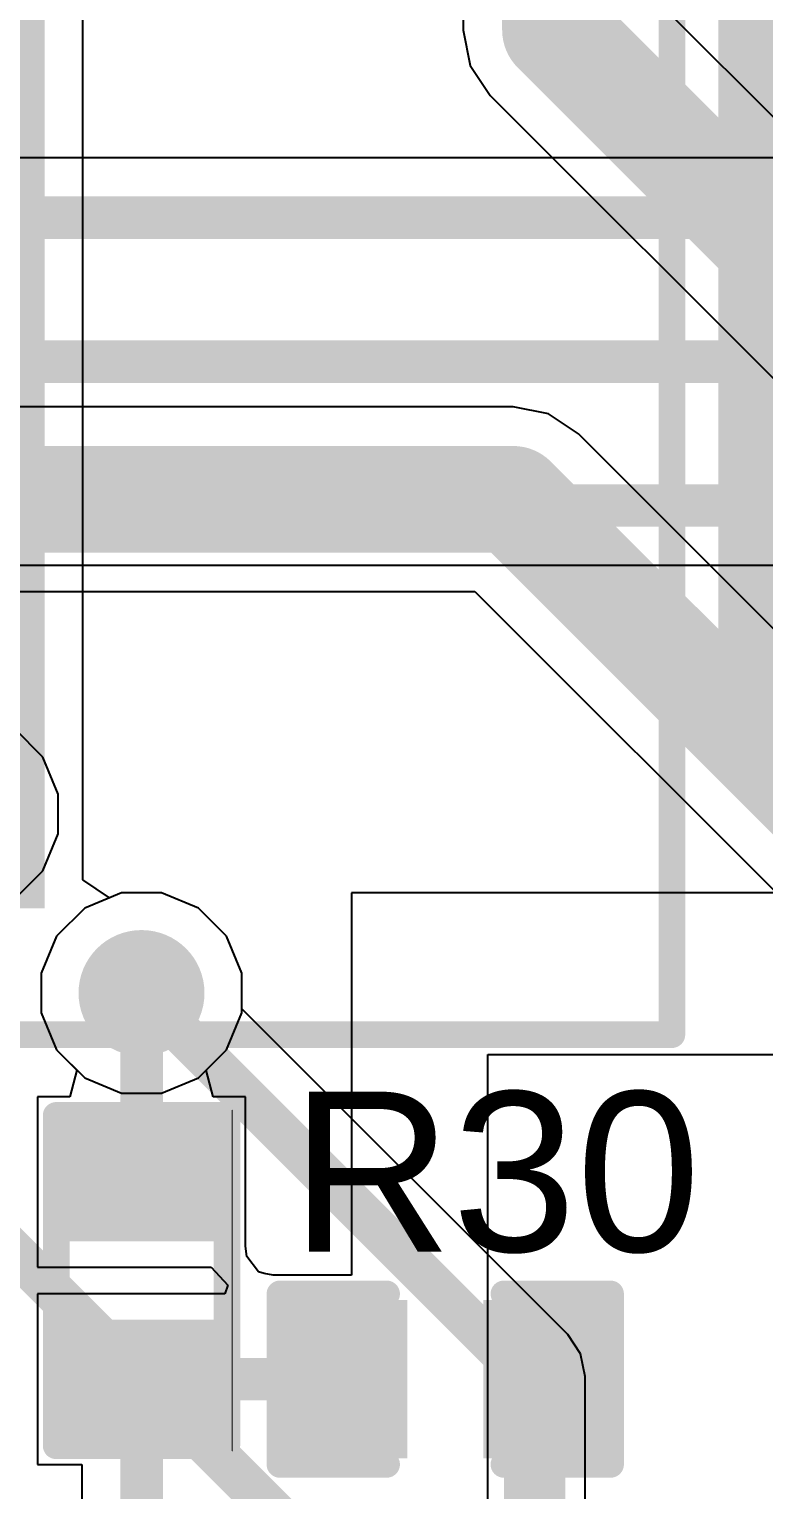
# Model space of a CAD drawing. Header units: inches. Extents: x -3 to 128, y -12 to 41.
# Drawn here: x 105.01 to 108.5, y 29.41 to 36.37 of the extents above; entities that cross this region are included whole.
import ezdxf

# ---------------------------------------------------------------- set-up
doc = ezdxf.new("R2010")
doc.units = ezdxf.units.IN
for name, color, linetype in [('Bottom Layer', 5, 'Continuous'), ('Layer 1', 16, 'Continuous'), ('Layer 2', 76, 'Continuous'), ('Top Layer', 1, 'Continuous'), ('Top Overlay', 2, 'Continuous'), ('Top Paste', 8, 'Continuous'), ('Top Solder', 216, 'Continuous'), ('Via Holes', 16, 'Continuous')]:
    doc.layers.add(name, color=color, linetype=linetype)
doc.styles.add('Arial', font='', dxfattribs={"height": 0.2})
doc.styles.get('Arial').set_extended_font_data('Arial')

msp = doc.modelspace()

# ---------------------------------------------------------------- hatches: boundary and pattern name
at = {"layer": 'Bottom Layer'}
h = msp.add_hatch(color=5, dxfattribs=at)
edge = h.paths.add_edge_path()
edge.add_arc((105.54005308, 31.77518664), 0.2999994, 0, 360)
at = {"layer": 'Layer 1'}
msp.add_hatch(color=16, dxfattribs=at).paths.add_polyline_path([(104.18981194, 32.17860468), (105.07909642, 32.17860468), (105.07909642, 37.705538), (104.18981194, 37.705538)])
h = msp.add_hatch(color=16, dxfattribs=at)
edge = h.paths.add_edge_path()
edge.add_arc((105.54005308, 31.77518664), 0.2999994, 0, 360)
at = {"layer": 'Layer 2'}
h = msp.add_hatch(color=76, dxfattribs=at)
edge = h.paths.add_edge_path()
edge.add_arc((105.54005308, 31.77518664), 0.2999994, 0, 360)
at = {"layer": 'Top Layer'}
for points in [[(108.33839902, 33.12853928), (108.33839902, 36.62853228), (110.53839462, 36.62853228), (110.53839462, 33.12853928)], [(105.85755308, 30.64578326), (105.22255308, 30.64578326), (105.22255308, 31.10298326), (105.85755308, 31.10298326)], [(106.74548882, 30.25208326), (106.74548882, 29.61708326), (106.28828882, 29.61708326), (106.28828882, 30.25208326)], [(107.68528882, 30.25208326), (107.68528882, 29.61708326), (107.22808882, 29.61708326), (107.22808882, 30.25208326)], [(105.85755308, 29.70598326), (105.22255308, 29.70598326), (105.22255308, 30.16318326), (105.85755308, 30.16318326)]]:
    msp.add_hatch(color=1, dxfattribs=at).paths.add_polyline_path(points)
h = msp.add_hatch(color=1, dxfattribs=at)
edge = h.paths.add_edge_path()
edge.add_arc((105.54005308, 31.77518664), 0.2999994, 0, 360)
at = {"layer": 'Top Paste'}
for points in [[(108.33839902, 33.12853928), (108.33839902, 36.62853228), (110.53839462, 36.62853228), (110.53839462, 33.12853928)], [(105.85755308, 30.64578326), (105.22255308, 30.64578326), (105.22255308, 31.10298326), (105.85755308, 31.10298326)], [(106.74548882, 30.25208326), (106.74548882, 29.61708326), (106.28828882, 29.61708326), (106.28828882, 30.25208326)], [(107.68528882, 30.25208326), (107.68528882, 29.61708326), (107.22808882, 29.61708326), (107.22808882, 30.25208326)], [(105.85755308, 29.70598326), (105.22255308, 29.70598326), (105.22255308, 30.16318326), (105.85755308, 30.16318326)]]:
    msp.add_hatch(color=8, dxfattribs=at).paths.add_polyline_path(points)
at = {"layer": 'Top Solder'}
for points in [[(108.28759902, 33.07773928), (108.28759902, 36.67933228), (110.58919462, 36.67933228), (110.58919462, 33.07773928)], [(105.91255424, 30.5907821), (105.16755192, 30.5907821), (105.16755192, 31.15798442), (105.91255424, 31.15798442)], [(106.8054887, 30.31208314), (106.8054887, 29.55708338), (106.22828894, 29.55708338), (106.22828894, 30.31208314)], [(107.7452887, 30.31208314), (107.7452887, 29.55708338), (107.16808894, 29.55708338), (107.16808894, 30.31208314)], [(105.91255424, 29.6509821), (105.16755192, 29.6509821), (105.16755192, 30.21818442), (105.91255424, 30.21818442)]]:
    msp.add_hatch(color=216, dxfattribs=at).paths.add_polyline_path(points)
at = {"layer": 'Via Holes'}
h = msp.add_hatch(color=7, dxfattribs=at)
edge = h.paths.add_edge_path()
edge.add_arc((105.54005308, 31.77518664), 0.1499997, 0, 360)

# ---------------------------------------------------------------- linework, layer by layer
at = {"layer": 'Bottom Layer'}
for p, q in [((111.622459, 35.75521424), (100.63634686, 35.75521424)), ((103.57825614, 33.81386684), (115.79241256, 33.81386684)), ((105.07062806, 32.89925602), (104.93622142, 33.03366266)), ((105.14336858, 32.72364296), (105.07062806, 32.89925602)), ((105.14336858, 32.5335646), (105.14336858, 32.72364296)), ((105.07062806, 32.35795154), (105.14336858, 32.5335646)), ((104.93622142, 32.2235449), (105.07062806, 32.35795154)), ((105.4450139, 32.25298604), (105.26940084, 32.18024552)), ((105.63509226, 32.25298604), (105.4450139, 32.25298604)), ((105.81070532, 32.18024552), (105.63509226, 32.25298604)), ((105.26940084, 32.18024552), (105.1349942, 32.04583888)), ((105.94511196, 32.04583888), (105.81070532, 32.18024552)), ((105.1349942, 32.04583888), (105.06225368, 31.87022582)), ((106.01785248, 31.87022582), (105.94511196, 32.04583888)), ((105.06225368, 31.87022582), (105.06225368, 31.68014746)), ((106.01785248, 31.68014746), (106.01785248, 31.87022582)), ((105.06225368, 31.68014746), (105.1349942, 31.5045344)), ((105.94511196, 31.5045344), (106.01785248, 31.68014746)), ((105.1349942, 31.5045344), (105.26940084, 31.37012776)), ((105.81070532, 31.37012776), (105.94511196, 31.5045344)), ((105.26940084, 31.37012776), (105.4450139, 31.29738724)), ((105.63509226, 31.29738724), (105.81070532, 31.37012776)), ((105.4450139, 31.29738724), (105.63509226, 31.29738724))]:
    msp.add_line(p, q, dxfattribs=at)
at = {"layer": 'Bottom Layer', "const_width": 0.2032}
for points in [[(100.63633416, 35.47034054), (112.01329642, 35.47034054)], [(101.21124538, 34.78408334), (116.55126804, 34.78408334)], [(103.4602579, 34.09874054), (115.91041334, 34.09874054)]]:
    msp.add_lwpolyline(points, dxfattribs=at)
at = {"layer": 'Layer 1'}
for p, q in [((105.26037876, 32.31397398), (105.26037876, 37.70554054)), ((105.3873813, 32.22911258), (105.26037876, 32.31397398)), ((105.4450139, 32.25298604), (105.3873813, 32.22911258)), ((105.63509226, 32.25298604), (105.4450139, 32.25298604)), ((105.81070532, 32.18024552), (105.63509226, 32.25298604)), ((105.94511196, 32.04583888), (105.81070532, 32.18024552)), ((106.01785248, 31.87022582), (105.94511196, 32.04583888)), ((106.01785248, 31.70026172), (106.01785248, 31.87022582)), ((107.56996012, 30.14815154), (106.01785248, 31.70026172)), ((107.56996774, 30.14814646), (107.56996012, 30.14815154)), ((107.63172022, 30.05572602), (107.56996774, 30.14814646)), ((107.65340674, 29.94670922), (107.63172022, 30.05572602)), ((107.6534042, 29.94669652), (107.65340674, 29.94670922)), ((107.6534042, 23.63332586), (107.6534042, 29.94669652))]:
    msp.add_line(p, q, dxfattribs=at)
at = {"layer": 'Layer 1', "const_width": 0.2032}
for points in [[(105.54005308, 31.77518664), (107.3685305, 29.94670922)], [(103.88879146, 31.58584488), (106.80201906, 28.67261728)], [(107.3685305, 23.51532508), (107.3685305, 29.94670922)]]:
    msp.add_lwpolyline(points, dxfattribs=at)
at = {"layer": 'Layer 1', "const_width": 0.1016}
for points in [[(105.48925308, 31.77518664, 1), (105.59085308, 31.77518664, 1)], [(107.3177305, 29.94670922, 1), (107.4193305, 29.94670922, 1)], [(107.3177305, 29.94670922, 1), (107.4193305, 29.94670922, 1)]]:
    msp.add_lwpolyline(points, format="xyb", close=True, dxfattribs=at)
at = {"layer": 'Layer 2'}
for p, q in [((107.0715283, 38.33266908), (107.0715283, 36.36505046)), ((110.21137978, 34.28807722), (107.9520447, 36.5474123)), ((107.0715283, 36.36505046), (107.10504106, 36.19656972)), ((107.10504106, 36.19656972), (107.20047648, 36.05374044)), ((107.20047648, 36.05374044), (109.71770792, 33.536509)), ((107.31003938, 34.56873198), (101.7257935, 34.56873198)), ((107.47852012, 34.53521922), (107.31003938, 34.56873198)), ((107.6213494, 34.43978379999999), (107.47852012, 34.53521922)), ((111.00193446, 31.05919874), (107.6213494, 34.43978379999999)), ((101.7257935, 33.68821558), (107.12767754, 33.68821558)), ((107.12767754, 33.68821558), (110.5082626, 30.30763052)), ((105.07062806, 32.89925602), (104.93622142, 33.03366266)), ((105.14336858, 32.72364296), (105.07062806, 32.89925602)), ((105.14336858, 32.5335646), (105.14336858, 32.72364296)), ((105.07062806, 32.35795154), (105.14336858, 32.5335646)), ((104.93622142, 32.2235449), (105.07062806, 32.35795154)), ((105.4450139, 32.25298604), (105.26940084, 32.18024552)), ((105.63509226, 32.25298604), (105.4450139, 32.25298604)), ((105.81070532, 32.18024552), (105.63509226, 32.25298604)), ((105.26940084, 32.18024552), (105.1349942, 32.04583888)), ((105.94511196, 32.04583888), (105.81070532, 32.18024552)), ((105.1349942, 32.04583888), (105.06225368, 31.87022582)), ((106.01785248, 31.87022582), (105.94511196, 32.04583888)), ((105.06225368, 31.87022582), (105.06225368, 31.68014746)), ((106.01785248, 31.68014746), (106.01785248, 31.87022582)), ((105.06225368, 31.68014746), (105.1349942, 31.5045344)), ((105.94511196, 31.5045344), (106.01785248, 31.68014746)), ((105.1349942, 31.5045344), (105.26940084, 31.37012776)), ((105.81070532, 31.37012776), (105.94511196, 31.5045344)), ((105.26940084, 31.37012776), (105.4450139, 31.29738724)), ((105.63509226, 31.29738724), (105.81070532, 31.37012776)), ((105.4450139, 31.29738724), (105.63509226, 31.29738724))]:
    msp.add_line(p, q, dxfattribs=at)
at = {"layer": 'Layer 2', "const_width": 0.508}
for points in [[(107.5117865, 36.36505046), (107.5117865, 38.51834054)], [(107.5117865, 36.36505046), (110.02901794, 33.84781902)], [(101.54012204, 34.12847377999999), (107.31003938, 34.12847377999999)], [(107.31003938, 34.12847377999999), (110.81957262, 30.61894054)]]:
    msp.add_lwpolyline(points, dxfattribs=at)
at = {"layer": 'Layer 2', "const_width": 0.254}
for points in [[(107.3847865, 36.36505046, 1), (107.6387865, 36.36505046, 1)], [(107.3847865, 36.36505046, 1), (107.6387865, 36.36505046, 1)], [(107.18303938, 34.12847377999999, 1), (107.43703938, 34.12847377999999, 1)], [(107.18303938, 34.12847377999999, 1), (107.43703938, 34.12847377999999, 1)]]:
    msp.add_lwpolyline(points, format="xyb", close=True, dxfattribs=at)
at = {"layer": 'Top Layer'}
for p, q in [((105.07062806, 32.89925602), (104.93622142, 33.03366266)), ((105.14336858, 32.72364296), (105.07062806, 32.89925602)), ((105.14336858, 32.5335646), (105.14336858, 32.72364296)), ((105.07062806, 32.35795154), (105.14336858, 32.5335646)), ((104.93622142, 32.2235449), (105.07062806, 32.35795154)), ((105.4450139, 32.25298604), (105.26940084, 32.18024552)), ((105.63509226, 32.25298604), (105.4450139, 32.25298604)), ((105.81070532, 32.18024552), (105.63509226, 32.25298604)), ((110.53839462, 32.25298604), (106.5401222, 32.25298604)), ((106.5401222, 32.25298604), (106.5401222, 30.42988326)), ((105.26940084, 32.18024552), (105.1349942, 32.04583888)), ((105.94511196, 32.04583888), (105.81070532, 32.18024552)), ((105.1349942, 32.04583888), (105.06225368, 31.87022582)), ((106.01785248, 31.87022582), (105.94511196, 32.04583888)), ((105.06225368, 31.87022582), (105.06225368, 31.68014746)), ((106.01785248, 31.68014746), (106.01785248, 31.87022582)), ((105.06225368, 31.68014746), (105.1349942, 31.5045344)), ((105.94511196, 31.5045344), (106.01785248, 31.68014746)), ((105.1349942, 31.5045344), (105.23174534, 31.40778326)), ((105.84836082, 31.40778326), (105.94511196, 31.5045344)), ((107.1901209, 28.90906842), (107.1901209, 31.48254054)), ((107.1901209, 31.48254054), (111.0068773, 31.48254054)), ((105.23174534, 31.40778326), (105.19860342, 31.28078326)), ((105.88150274, 31.28078326), (105.84836082, 31.40778326)), ((105.19860342, 31.28078326), (105.04475308, 31.28078326)), ((105.04475308, 31.28078326), (105.04475308, 30.46798326)), ((106.03535308, 31.28078326), (105.88150274, 31.28078326)), ((106.03535308, 30.5705637), (106.03535308, 31.28078326)), ((106.03535562, 30.5691921), (106.03535308, 30.5705637)), ((106.04103506, 30.51851656), (106.03535562, 30.5691921)), ((106.09725034, 30.44678696), (106.04103506, 30.51851656)), ((105.04475308, 30.46798326), (105.87233842, 30.46798072)), ((105.87233842, 30.46798072), (105.95053994, 30.38188742)), ((106.12387208, 30.43766073999999), (106.09725034, 30.44678696)), ((106.16747626, 30.4298858), (106.12387208, 30.43766073999999)), ((106.5401222, 30.42988326), (106.16747626, 30.4298858)), ((105.95053994, 30.38188742), (105.9373675, 30.34098326)), ((105.9373675, 30.34098326), (105.04475308, 30.34098326)), ((105.04475308, 30.34098326), (105.04475308, 29.52818326)), ((105.04475308, 29.52818326), (105.2552505, 29.52818326)), ((105.2552505, 29.52818326), (105.2552505, 29.08686588))]:
    msp.add_line(p, q, dxfattribs=at)
at = {"layer": 'Top Layer', "const_width": 0.2032}
for points in [[(105.54005308, 30.87438326), (105.54005308, 31.77518664)], [(105.54005308, 29.93458326), (106.51688882, 29.93458326)], [(105.54005308, 29.93458326), (105.5401242, 29.93451214)], [(105.5401242, 28.30906707999999), (105.5401242, 29.93451214)], [(106.51688882, 29.93458326), (106.51705138, 29.93474582)], [(107.45668882, 28.74489806), (107.45668882, 29.93458326)]]:
    msp.add_lwpolyline(points, dxfattribs=at)
at = {"layer": 'Top Layer', "const_width": 0.1016}
for points in [[(105.48925308, 31.77518664, 1), (105.59085308, 31.77518664, 1)], [(105.48925308, 30.87438326, 1), (105.59085308, 30.87438326, 1)], [(105.48925308, 29.93458326, 1), (105.59085308, 29.93458326, 1)], [(105.48925308, 29.93458326, 1), (105.59085308, 29.93458326, 1)], [(105.4893242, 29.93451214, 1), (105.5909242, 29.93451214, 1)], [(105.4893242, 29.93451214, 1), (105.5909242, 29.93451214, 1)], [(106.46608882, 29.93458326, 1), (106.56768882, 29.93458326, 1)], [(106.46608882, 29.93458326, 1), (106.56768882, 29.93458326, 1)], [(106.46625138, 29.93474582, 1), (106.56785138, 29.93474582, 1)], [(107.40588882, 29.93458326, 1), (107.50748882, 29.93458326, 1)]]:
    msp.add_lwpolyline(points, format="xyb", close=True, dxfattribs=at)
at = {"layer": 'Top Overlay'}
for points, const_width in [([(108.06628882, 31.57653578), (108.06628882, 38.18053578)], 0.127), ([(104.51028882, 31.57653578), (108.06628882, 31.57653578)], 0.127), ([(105.13365308, 29.61708326), (105.13365308, 31.19188326)], 0.127), ([(105.13365308, 31.19188326), (105.94645308, 31.19188326)], 0.127), ([(105.94645308, 29.61708326), (105.94645308, 31.19188326)], 0.127), ([(105.97185308, 29.59168326), (105.97185308, 31.21728326)], 0.0032258), ([(106.19938882, 30.34098326), (106.70738882, 30.34098326)], 0.127), ([(106.19938882, 29.52818326), (106.19938882, 30.34098326)], 0.127), ([(107.26618882, 30.34098326), (107.77418882, 30.34098326)], 0.127), ([(107.77418882, 29.52818326), (107.77418882, 30.34098326)], 0.127), ([(105.13365308, 29.61708326), (105.94645308, 29.61708326)], 0.127), ([(106.19938882, 29.52818326), (106.70738882, 29.52818326)], 0.127), ([(107.26618882, 29.52818326), (107.77418882, 29.52818326)], 0.127)]:
    msp.add_lwpolyline(points, dxfattribs=dict(at, const_width=const_width))
for points, const_width in [([(108.03453882, 31.57653578, 1), (108.09803882, 31.57653578, 1)], 0.0635), ([(108.03453882, 31.57653578, 1), (108.09803882, 31.57653578, 1)], 0.0635), ([(105.10190308, 31.19188326, 1), (105.16540308, 31.19188326, 1)], 0.0635), ([(105.10190308, 31.19188326, 1), (105.16540308, 31.19188326, 1)], 0.0635), ([(105.91470308, 31.19188326, 1), (105.97820308, 31.19188326, 1)], 0.0635), ([(105.91470308, 31.19188326, 1), (105.97820308, 31.19188326, 1)], 0.0635), ([(105.9710479, 31.21728326, 1), (105.97265826, 31.21728326, 1)], 0.0016129), ([(106.16763882, 30.34098326, 1), (106.23113882, 30.34098326, 1)], 0.0635), ([(106.16763882, 30.34098326, 1), (106.23113882, 30.34098326, 1)], 0.0635), ([(106.67563882, 30.34098326, 1), (106.73913882, 30.34098326, 1)], 0.0635), ([(107.23443882, 30.34098326, 1), (107.29793882, 30.34098326, 1)], 0.0635), ([(107.74243882, 30.34098326, 1), (107.80593882, 30.34098326, 1)], 0.0635), ([(107.74243882, 30.34098326, 1), (107.80593882, 30.34098326, 1)], 0.0635), ([(105.10190308, 29.61708326, 1), (105.16540308, 29.61708326, 1)], 0.0635), ([(105.10190308, 29.61708326, 1), (105.16540308, 29.61708326, 1)], 0.0635), ([(105.91470308, 29.61708326, 1), (105.97820308, 29.61708326, 1)], 0.0635), ([(105.91470308, 29.61708326, 1), (105.97820308, 29.61708326, 1)], 0.0635), ([(105.9710479, 29.59168326, 1), (105.97265826, 29.59168326, 1)], 0.0016129), ([(106.16763882, 29.52818326, 1), (106.23113882, 29.52818326, 1)], 0.0635), ([(106.16763882, 29.52818326, 1), (106.23113882, 29.52818326, 1)], 0.0635), ([(106.67563882, 29.52818326, 1), (106.73913882, 29.52818326, 1)], 0.0635), ([(107.23443882, 29.52818326, 1), (107.29793882, 29.52818326, 1)], 0.0635), ([(107.74243882, 29.52818326, 1), (107.80593882, 29.52818326, 1)], 0.0635), ([(107.74243882, 29.52818326, 1), (107.80593882, 29.52818326, 1)], 0.0635)]:
    msp.add_lwpolyline(points, format="xyb", close=True, dxfattribs=dict(at, const_width=const_width))

# ---------------------------------------------------------------- texts
at = {"layer": 'Top Overlay', "style": 'Arial'}
msp.add_text('R30', height=0.7619999999999999, dxfattribs=at).set_placement((106.25051902, 30.542865))

doc.saveas('drawing.dxf')
